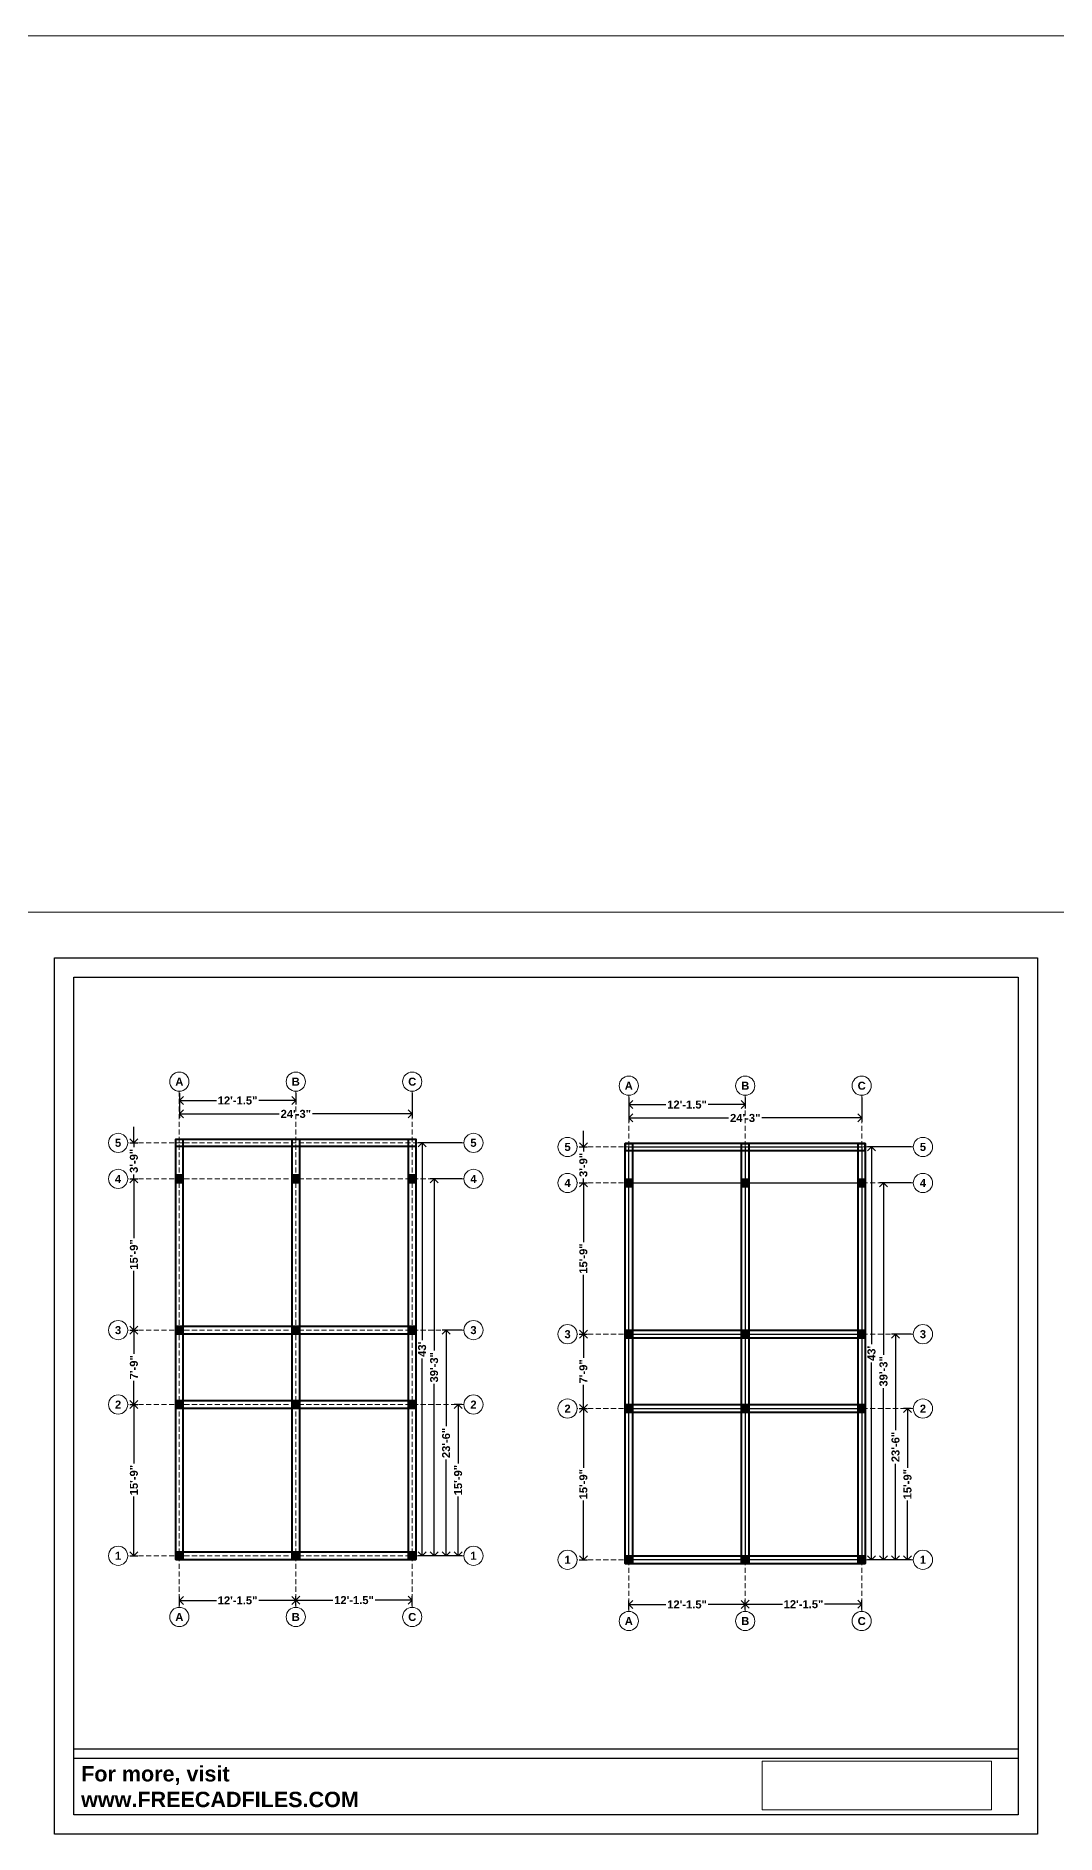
# Model space of a CAD drawing. Header units: inches. Extents: x 1457 to 6508, y 1058 to 4458.
# Drawn here: x 3983 to 5257, y 2211 to 4458 of the extents above; entities that cross this region are included whole.
import ezdxf
from ezdxf.enums import TextEntityAlignment as Align

# ---------------------------------------------------------------- set-up
doc = ezdxf.new("R2010")
doc.units = ezdxf.units.IN
doc.linetypes.add('HIDDEN', pattern=[9.525, 6.35, -3.175])
for name, color, linetype, lineweight in [('1.COLUMN', 1, 'Continuous', 40), ('1.DIMENSION(C)', 7, 'Continuous', 9), ('1.GRID', 7, 'HIDDEN', 13), ('2.BEAM', 6, 'Continuous', 40), ('2.ROOF', 7, 'HIDDEN', 20), ('frame', 10, 'Continuous', 30)]:
    doc.layers.add(name, color=color, linetype=linetype, lineweight=lineweight)
doc.layers.add('logo', color=7, linetype='Continuous')
doc.layers.add('STAAD PRO CENTER LINE', color=1, linetype='Continuous')
doc.styles.get("Standard").update_dxf_attribs({"font": 'arialbd.ttf'})
doc.dimstyles.new('ISO-25', dxfattribs={"dimscale": 4, "dimtxt": 2.5, "dimasz": 2.5, "dimexe": 1.25, "dimexo": 0.625, "dimtad": 0, "dimlunit": 3, "dimtxsty": 'Standard', "dimblk": 'OPEN90', "dimcen": 2.5, "dimclrd": 1, "dimadec": 0, "dimazin": 0, "dimtfac": 1, "dimtmove": 0, "dimatfit": 3, "dimfxl": 0, "dimarcsym": 0})
picture_1 = doc.add_image_def('image1.png', size_in_pixel=(1600, 341))
picture_2 = doc.add_image_def('image5.png', size_in_pixel=(3840, 2160))

# ---------------------------------------------------------------- blocks, each defined once
blk = doc.blocks.new('_Open90')
at = {"color": 0, "linetype": 'ByBlock', "lineweight": -2}
for p, q in [((0, 0), (-1, 0)), ((-0.5, 0.5), (0, 0)), ((0, 0), (-0.5, -0.5))]:
    blk.add_line(p, q, dxfattribs=at)
blk = doc.blocks.new('*D216')
at = {"layer": '1.DIMENSION(C)', "color": 0, "lineweight": -2}
for p, q in [((4161.8, 2497), (4161.8, 2508.2)), ((4307.3, 2497), (4307.3, 2508.2))]:
    blk.add_line(p, q, dxfattribs=at)
at = {"layer": '1.DIMENSION(C)', "color": 1, "lineweight": -2}
for p, q in [((4171.8, 2503.2), (4208.1, 2503.2)), ((4297.3, 2503.2), (4260.9, 2503.2))]:
    blk.add_line(p, q, dxfattribs=at)
at = {"layer": 'Defpoints', "color": 0}
for p in [(4161.8, 2494.5), (4307.3, 2503.2), (4307.3, 2494.5)]:
    blk.add_point(p, dxfattribs=at)
at = {"layer": '1.DIMENSION(C)', "color": 1, "lineweight": -2, "xscale": 10, "yscale": 10, "zscale": 10, "rotation": 180}
blk.add_blockref('_Open90', (4161.8, 2503.2), dxfattribs=at)
at = {"layer": '1.DIMENSION(C)', "color": 1, "lineweight": -2, "xscale": 10, "yscale": 10, "zscale": 10}
blk.add_blockref('_Open90', (4307.3, 2503.2), dxfattribs=at)
at = {"layer": '1.DIMENSION(C)', "color": 0, "insert": (4234.5, 2503.2), "char_height": 10, "attachment_point": 5}
blk.add_mtext('12\'-1.5"', dxfattribs=at)
blk = doc.blocks.new('*D217')
at = {"layer": '1.DIMENSION(C)', "color": 0, "lineweight": -2}
for p, q in [((4307.3, 2497), (4307.3, 2508.5)), ((4452.8, 2497), (4452.8, 2508.5))]:
    blk.add_line(p, q, dxfattribs=at)
at = {"layer": '1.DIMENSION(C)', "color": 1, "lineweight": -2}
for p, q in [((4317.3, 2503.5), (4353.6, 2503.5)), ((4442.8, 2503.5), (4406.4, 2503.5))]:
    blk.add_line(p, q, dxfattribs=at)
at = {"layer": 'Defpoints', "color": 0}
for p in [(4307.3, 2494.5), (4452.8, 2503.5), (4452.8, 2494.5)]:
    blk.add_point(p, dxfattribs=at)
at = {"layer": '1.DIMENSION(C)', "color": 1, "lineweight": -2, "xscale": 10, "yscale": 10, "zscale": 10, "rotation": 180}
blk.add_blockref('_Open90', (4307.3, 2503.5), dxfattribs=at)
at = {"layer": '1.DIMENSION(C)', "color": 1, "lineweight": -2, "xscale": 10, "yscale": 10, "zscale": 10}
blk.add_blockref('_Open90', (4452.8, 2503.5), dxfattribs=at)
at = {"layer": '1.DIMENSION(C)', "color": 0, "insert": (4380, 2503.5), "char_height": 10, "attachment_point": 5}
blk.add_mtext('12\'-1.5"', dxfattribs=at)
blk = doc.blocks.new('*D218')
at = {"layer": '1.DIMENSION(C)', "color": 0, "lineweight": -2}
for p, q in [((4099.8, 2748), (4110, 2748)), ((4099.8, 2559), (4110, 2559))]:
    blk.add_line(p, q, dxfattribs=at)
at = {"layer": '1.DIMENSION(C)', "color": 1, "lineweight": -2}
for p, q in [((4105, 2738), (4105, 2674.1)), ((4105, 2569), (4105, 2633))]:
    blk.add_line(p, q, dxfattribs=at)
at = {"layer": 'Defpoints', "color": 0}
for p in [(4097.3, 2748), (4105, 2748), (4097.3, 2559)]:
    blk.add_point(p, dxfattribs=at)
at = {"layer": '1.DIMENSION(C)', "color": 1, "lineweight": -2, "xscale": 10, "yscale": 10, "zscale": 10}
for p, rotation in [((4105, 2748), 90), ((4105, 2559), 270)]:
    blk.add_blockref('_Open90', p, dxfattribs=dict(at, rotation=rotation))
at = {"layer": '1.DIMENSION(C)', "color": 0, "insert": (4105, 2653.5), "char_height": 10, "attachment_point": 5, "rotation": 90}
blk.add_mtext('15\'-9"', dxfattribs=at)
blk = doc.blocks.new('*D222')
at = {"layer": '1.DIMENSION(C)', "color": 0, "lineweight": -2}
for p, q in [((4099.8, 2841), (4110, 2841)), ((4099.8, 2748), (4110, 2748))]:
    blk.add_line(p, q, dxfattribs=at)
at = {"layer": '1.DIMENSION(C)', "color": 1, "lineweight": -2}
for p, q in [((4105, 2831), (4105, 2811.4)), ((4105, 2758), (4105, 2777.6))]:
    blk.add_line(p, q, dxfattribs=at)
at = {"layer": 'Defpoints', "color": 0}
for p in [(4097.3, 2841), (4105, 2841), (4097.3, 2748)]:
    blk.add_point(p, dxfattribs=at)
at = {"layer": '1.DIMENSION(C)', "color": 1, "lineweight": -2, "xscale": 10, "yscale": 10, "zscale": 10}
for p, rotation in [((4105, 2841), 90), ((4105, 2748), 270)]:
    blk.add_blockref('_Open90', p, dxfattribs=dict(at, rotation=rotation))
at = {"layer": '1.DIMENSION(C)', "color": 0, "insert": (4105, 2794.5), "char_height": 10, "attachment_point": 5, "rotation": 90}
blk.add_mtext('7\'-9"', dxfattribs=at)
blk = doc.blocks.new('*D223')
at = {"layer": '1.DIMENSION(C)', "color": 0, "lineweight": -2}
for p, q in [((4099.8, 3030), (4110, 3030)), ((4099.8, 2841), (4110, 2841))]:
    blk.add_line(p, q, dxfattribs=at)
at = {"layer": '1.DIMENSION(C)', "color": 1, "lineweight": -2}
for p, q in [((4105, 3020), (4105, 2956.1)), ((4105, 2851), (4105, 2915))]:
    blk.add_line(p, q, dxfattribs=at)
at = {"layer": 'Defpoints', "color": 0}
for p in [(4097.3, 3030), (4105, 3030), (4097.3, 2841)]:
    blk.add_point(p, dxfattribs=at)
at = {"layer": '1.DIMENSION(C)', "color": 1, "lineweight": -2, "xscale": 10, "yscale": 10, "zscale": 10}
for p, rotation in [((4105, 3030), 90), ((4105, 2841), 270)]:
    blk.add_blockref('_Open90', p, dxfattribs=dict(at, rotation=rotation))
at = {"layer": '1.DIMENSION(C)', "color": 0, "insert": (4105, 2935.5), "char_height": 10, "attachment_point": 5, "rotation": 90}
blk.add_mtext('15\'-9"', dxfattribs=at)
blk = doc.blocks.new('*D224')
at = {"layer": '1.DIMENSION(C)', "color": 1, "lineweight": -2}
for p, q in [((4105, 3085), (4105, 3095)), ((4105, 3075), (4105, 3069.5)), ((4105, 3030), (4105, 3035.6)), ((4105, 3020), (4105, 3010))]:
    blk.add_line(p, q, dxfattribs=at)
at = {"layer": '1.DIMENSION(C)', "color": 0, "lineweight": -2}
for p, q in [((4099.8, 3075), (4110, 3075)), ((4099.8, 3030), (4110, 3030))]:
    blk.add_line(p, q, dxfattribs=at)
at = {"layer": 'Defpoints', "color": 0}
for p in [(4097.3, 3075), (4105, 3075), (4097.3, 3030)]:
    blk.add_point(p, dxfattribs=at)
at = {"layer": '1.DIMENSION(C)', "color": 1, "lineweight": -2, "xscale": 10, "yscale": 10, "zscale": 10}
for p, rotation in [((4105, 3075), 270), ((4105, 3030), 90)]:
    blk.add_blockref('_Open90', p, dxfattribs=dict(at, rotation=rotation))
at = {"layer": '1.DIMENSION(C)', "color": 0, "insert": (4105, 3052.5), "char_height": 10, "attachment_point": 5, "rotation": 90}
blk.add_mtext('3\'-9"', dxfattribs=at)
blk = doc.blocks.new('*D225')
at = {"layer": '1.DIMENSION(C)', "color": 0, "lineweight": -2}
for p, q in [((4514.8, 2748), (4505.1, 2748)), ((4514.8, 2559), (4505.1, 2559))]:
    blk.add_line(p, q, dxfattribs=at)
at = {"layer": '1.DIMENSION(C)', "color": 1, "lineweight": -2}
for p, q in [((4510.1, 2738), (4510.1, 2674.1)), ((4510.1, 2569), (4510.1, 2633))]:
    blk.add_line(p, q, dxfattribs=at)
at = {"layer": 'Defpoints', "color": 0}
for p in [(4510.1, 2748), (4517.3, 2748), (4517.3, 2559)]:
    blk.add_point(p, dxfattribs=at)
at = {"layer": '1.DIMENSION(C)', "color": 1, "lineweight": -2, "xscale": 10, "yscale": 10, "zscale": 10}
for p, rotation in [((4510.1, 2748), 90), ((4510.1, 2559), 270)]:
    blk.add_blockref('_Open90', p, dxfattribs=dict(at, rotation=rotation))
at = {"layer": '1.DIMENSION(C)', "color": 0, "insert": (4510.1, 2653.5), "char_height": 10, "attachment_point": 5, "rotation": 90}
blk.add_mtext('15\'-9"', dxfattribs=at)
blk = doc.blocks.new('*D226')
at = {"layer": '1.DIMENSION(C)', "color": 0, "lineweight": -2}
for p, q in [((4514.8, 2841), (4490.1, 2841)), ((4514.8, 2559), (4490.1, 2559))]:
    blk.add_line(p, q, dxfattribs=at)
at = {"layer": '1.DIMENSION(C)', "color": 1, "lineweight": -2}
for p, q in [((4495.1, 2831), (4495.1, 2720.9)), ((4495.1, 2569), (4495.1, 2679.1))]:
    blk.add_line(p, q, dxfattribs=at)
at = {"layer": 'Defpoints', "color": 0}
for p in [(4495.1, 2841), (4517.3, 2841), (4517.3, 2559)]:
    blk.add_point(p, dxfattribs=at)
at = {"layer": '1.DIMENSION(C)', "color": 1, "lineweight": -2, "xscale": 10, "yscale": 10, "zscale": 10}
for p, rotation in [((4495.1, 2841), 90), ((4495.1, 2559), 270)]:
    blk.add_blockref('_Open90', p, dxfattribs=dict(at, rotation=rotation))
at = {"layer": '1.DIMENSION(C)', "color": 0, "insert": (4495.1, 2700), "char_height": 10, "attachment_point": 5, "rotation": 90}
blk.add_mtext('23\'-6"', dxfattribs=at)
blk = doc.blocks.new('*D227')
at = {"layer": '1.DIMENSION(C)', "color": 0, "lineweight": -2}
for p, q in [((4514.8, 3030), (4475.1, 3030)), ((4514.8, 2559), (4475.1, 2559))]:
    blk.add_line(p, q, dxfattribs=at)
at = {"layer": '1.DIMENSION(C)', "color": 1, "lineweight": -2}
for p, q in [((4480.1, 3020), (4480.1, 2815.4)), ((4480.1, 2569), (4480.1, 2773.7))]:
    blk.add_line(p, q, dxfattribs=at)
at = {"layer": 'Defpoints', "color": 0}
for p in [(4480.1, 3030), (4517.3, 3030), (4517.3, 2559)]:
    blk.add_point(p, dxfattribs=at)
at = {"layer": '1.DIMENSION(C)', "color": 1, "lineweight": -2, "xscale": 10, "yscale": 10, "zscale": 10}
for p, rotation in [((4480.1, 3030), 90), ((4480.1, 2559), 270)]:
    blk.add_blockref('_Open90', p, dxfattribs=dict(at, rotation=rotation))
at = {"layer": '1.DIMENSION(C)', "color": 0, "insert": (4480.1, 2794.5), "char_height": 10, "attachment_point": 5, "rotation": 90}
blk.add_mtext('39\'-3"', dxfattribs=at)
blk = doc.blocks.new('*D219')
at = {"layer": '1.DIMENSION(C)', "color": 0, "lineweight": -2}
for p, q in [((4514.8, 3075), (4460.1, 3075)), ((4514.8, 2559), (4460.1, 2559))]:
    blk.add_line(p, q, dxfattribs=at)
at = {"layer": '1.DIMENSION(C)', "color": 1, "lineweight": -2}
for p, q in [((4465.1, 3065), (4465.1, 2828.5)), ((4465.1, 2569), (4465.1, 2805.5))]:
    blk.add_line(p, q, dxfattribs=at)
at = {"layer": 'Defpoints', "color": 0}
for p in [(4465.1, 3075), (4517.3, 3075), (4517.3, 2559)]:
    blk.add_point(p, dxfattribs=at)
at = {"layer": '1.DIMENSION(C)', "color": 1, "lineweight": -2, "xscale": 10, "yscale": 10, "zscale": 10}
for p, rotation in [((4465.1, 3075), 90), ((4465.1, 2559), 270)]:
    blk.add_blockref('_Open90', p, dxfattribs=dict(at, rotation=rotation))
at = {"layer": '1.DIMENSION(C)', "color": 0, "insert": (4465.1, 2817), "char_height": 10, "attachment_point": 5, "rotation": 90}
blk.add_mtext("43'", dxfattribs=at)
blk = doc.blocks.new('*D220')
at = {"layer": '1.DIMENSION(C)', "color": 0, "lineweight": -2}
for p, q in [((4161.8, 3137), (4161.8, 3122.9)), ((4307.3, 3137), (4307.3, 3122.9))]:
    blk.add_line(p, q, dxfattribs=at)
at = {"layer": '1.DIMENSION(C)', "color": 1, "lineweight": -2}
for p, q in [((4171.8, 3127.9), (4208.1, 3127.9)), ((4297.3, 3127.9), (4260.9, 3127.9))]:
    blk.add_line(p, q, dxfattribs=at)
at = {"layer": 'Defpoints', "color": 0}
for p in [(4161.8, 3139.5), (4307.3, 3139.5), (4307.3, 3127.9)]:
    blk.add_point(p, dxfattribs=at)
at = {"layer": '1.DIMENSION(C)', "color": 1, "lineweight": -2, "xscale": 10, "yscale": 10, "zscale": 10, "rotation": 180}
blk.add_blockref('_Open90', (4161.8, 3127.9), dxfattribs=at)
at = {"layer": '1.DIMENSION(C)', "color": 1, "lineweight": -2, "xscale": 10, "yscale": 10, "zscale": 10}
blk.add_blockref('_Open90', (4307.3, 3127.9), dxfattribs=at)
at = {"layer": '1.DIMENSION(C)', "color": 0, "insert": (4234.5, 3127.9), "char_height": 10, "attachment_point": 5}
blk.add_mtext('12\'-1.5"', dxfattribs=at)
blk = doc.blocks.new('*D221')
at = {"layer": '1.DIMENSION(C)', "color": 0, "lineweight": -2}
for p, q in [((4161.8, 3137), (4161.8, 3106.2)), ((4452.8, 3137), (4452.8, 3106.2))]:
    blk.add_line(p, q, dxfattribs=at)
at = {"layer": '1.DIMENSION(C)', "color": 1, "lineweight": -2}
for p, q in [((4171.8, 3111.2), (4286.3, 3111.2)), ((4442.8, 3111.2), (4328.2, 3111.2))]:
    blk.add_line(p, q, dxfattribs=at)
at = {"layer": 'Defpoints', "color": 0}
for p in [(4161.8, 3139.5), (4452.8, 3139.5), (4452.8, 3111.2)]:
    blk.add_point(p, dxfattribs=at)
at = {"layer": '1.DIMENSION(C)', "color": 1, "lineweight": -2, "xscale": 10, "yscale": 10, "zscale": 10, "rotation": 180}
blk.add_blockref('_Open90', (4161.8, 3111.2), dxfattribs=at)
at = {"layer": '1.DIMENSION(C)', "color": 1, "lineweight": -2, "xscale": 10, "yscale": 10, "zscale": 10}
blk.add_blockref('_Open90', (4452.8, 3111.2), dxfattribs=at)
at = {"layer": '1.DIMENSION(C)', "color": 0, "insert": (4307.3, 3111.2), "char_height": 10, "attachment_point": 5}
blk.add_mtext('24\'-3"', dxfattribs=at)
blk = doc.blocks.new('*D228')
at = {"layer": '1.DIMENSION(C)', "color": 0, "lineweight": -2}
for p, q in [((4723.3, 2491.9), (4723.3, 2503.1)), ((4868.8, 2491.9), (4868.8, 2503.1))]:
    blk.add_line(p, q, dxfattribs=at)
at = {"layer": '1.DIMENSION(C)', "color": 1, "lineweight": -2}
for p, q in [((4733.3, 2498.1), (4769.7, 2498.1)), ((4858.8, 2498.1), (4822.4, 2498.1))]:
    blk.add_line(p, q, dxfattribs=at)
at = {"layer": 'Defpoints', "color": 0}
for p in [(4868.8, 2498.1), (4723.3, 2489.4), (4868.8, 2489.4)]:
    blk.add_point(p, dxfattribs=at)
at = {"layer": '1.DIMENSION(C)', "color": 1, "lineweight": -2, "xscale": 10, "yscale": 10, "zscale": 10, "rotation": 180}
blk.add_blockref('_Open90', (4723.3, 2498.1), dxfattribs=at)
at = {"layer": '1.DIMENSION(C)', "color": 1, "lineweight": -2, "xscale": 10, "yscale": 10, "zscale": 10}
blk.add_blockref('_Open90', (4868.8, 2498.1), dxfattribs=at)
at = {"layer": '1.DIMENSION(C)', "color": 0, "insert": (4796.1, 2498.1), "char_height": 10, "attachment_point": 5}
blk.add_mtext('12\'-1.5"', dxfattribs=at)
blk = doc.blocks.new('*D229')
at = {"layer": '1.DIMENSION(C)', "color": 0, "lineweight": -2}
for p, q in [((4868.8, 2491.9), (4868.8, 2503.4)), ((5014.3, 2491.9), (5014.3, 2503.4))]:
    blk.add_line(p, q, dxfattribs=at)
at = {"layer": '1.DIMENSION(C)', "color": 1, "lineweight": -2}
for p, q in [((4878.8, 2498.4), (4915.2, 2498.4)), ((5004.3, 2498.4), (4967.9, 2498.4))]:
    blk.add_line(p, q, dxfattribs=at)
at = {"layer": 'Defpoints', "color": 0}
for p in [(5014.3, 2498.4), (4868.8, 2489.4), (5014.3, 2489.4)]:
    blk.add_point(p, dxfattribs=at)
at = {"layer": '1.DIMENSION(C)', "color": 1, "lineweight": -2, "xscale": 10, "yscale": 10, "zscale": 10, "rotation": 180}
blk.add_blockref('_Open90', (4868.8, 2498.4), dxfattribs=at)
at = {"layer": '1.DIMENSION(C)', "color": 1, "lineweight": -2, "xscale": 10, "yscale": 10, "zscale": 10}
blk.add_blockref('_Open90', (5014.3, 2498.4), dxfattribs=at)
at = {"layer": '1.DIMENSION(C)', "color": 0, "insert": (4941.6, 2498.4), "char_height": 10, "attachment_point": 5}
blk.add_mtext('12\'-1.5"', dxfattribs=at)
blk = doc.blocks.new('*D230')
at = {"layer": '1.DIMENSION(C)', "color": 0, "lineweight": -2}
for p, q in [((4661.3, 2742.9), (4671.6, 2742.9)), ((4661.3, 2553.9), (4671.6, 2553.9))]:
    blk.add_line(p, q, dxfattribs=at)
at = {"layer": '1.DIMENSION(C)', "color": 1, "lineweight": -2}
for p, q in [((4666.6, 2732.9), (4666.6, 2669)), ((4666.6, 2563.9), (4666.6, 2627.9))]:
    blk.add_line(p, q, dxfattribs=at)
at = {"layer": 'Defpoints', "color": 0}
for p in [(4658.8, 2742.9), (4666.6, 2742.9), (4658.8, 2553.9)]:
    blk.add_point(p, dxfattribs=at)
at = {"layer": '1.DIMENSION(C)', "color": 1, "lineweight": -2, "xscale": 10, "yscale": 10, "zscale": 10}
for p, rotation in [((4666.6, 2742.9), 90), ((4666.6, 2553.9), 270)]:
    blk.add_blockref('_Open90', p, dxfattribs=dict(at, rotation=rotation))
at = {"layer": '1.DIMENSION(C)', "color": 0, "insert": (4666.6, 2648.4), "char_height": 10, "attachment_point": 5, "rotation": 90}
blk.add_mtext('15\'-9"', dxfattribs=at)
blk = doc.blocks.new('*D231')
at = {"layer": '1.DIMENSION(C)', "color": 0, "lineweight": -2}
for p, q in [((4661.3, 2835.9), (4671.6, 2835.9)), ((4661.3, 2742.9), (4671.6, 2742.9))]:
    blk.add_line(p, q, dxfattribs=at)
at = {"layer": '1.DIMENSION(C)', "color": 1, "lineweight": -2}
for p, q in [((4666.6, 2825.9), (4666.6, 2806.3)), ((4666.6, 2752.9), (4666.6, 2772.5))]:
    blk.add_line(p, q, dxfattribs=at)
at = {"layer": 'Defpoints', "color": 0}
for p in [(4658.8, 2835.9), (4666.6, 2835.9), (4658.8, 2742.9)]:
    blk.add_point(p, dxfattribs=at)
at = {"layer": '1.DIMENSION(C)', "color": 1, "lineweight": -2, "xscale": 10, "yscale": 10, "zscale": 10}
for p, rotation in [((4666.6, 2835.9), 90), ((4666.6, 2742.9), 270)]:
    blk.add_blockref('_Open90', p, dxfattribs=dict(at, rotation=rotation))
at = {"layer": '1.DIMENSION(C)', "color": 0, "insert": (4666.6, 2789.4), "char_height": 10, "attachment_point": 5, "rotation": 90}
blk.add_mtext('7\'-9"', dxfattribs=at)
blk = doc.blocks.new('*D232')
at = {"layer": '1.DIMENSION(C)', "color": 0, "lineweight": -2}
for p, q in [((4661.3, 3024.9), (4671.6, 3024.9)), ((4661.3, 2835.9), (4671.6, 2835.9))]:
    blk.add_line(p, q, dxfattribs=at)
at = {"layer": '1.DIMENSION(C)', "color": 1, "lineweight": -2}
for p, q in [((4666.6, 3014.9), (4666.6, 2951)), ((4666.6, 2845.9), (4666.6, 2909.9))]:
    blk.add_line(p, q, dxfattribs=at)
at = {"layer": 'Defpoints', "color": 0}
for p in [(4658.8, 3024.9), (4666.6, 3024.9), (4658.8, 2835.9)]:
    blk.add_point(p, dxfattribs=at)
at = {"layer": '1.DIMENSION(C)', "color": 1, "lineweight": -2, "xscale": 10, "yscale": 10, "zscale": 10}
for p, rotation in [((4666.6, 3024.9), 90), ((4666.6, 2835.9), 270)]:
    blk.add_blockref('_Open90', p, dxfattribs=dict(at, rotation=rotation))
at = {"layer": '1.DIMENSION(C)', "color": 0, "insert": (4666.6, 2930.4), "char_height": 10, "attachment_point": 5, "rotation": 90}
blk.add_mtext('15\'-9"', dxfattribs=at)
blk = doc.blocks.new('*D233')
at = {"layer": '1.DIMENSION(C)', "color": 1, "lineweight": -2}
for p, q in [((4666.6, 3079.9), (4666.6, 3089.9)), ((4666.6, 3069.9), (4666.6, 3064.4)), ((4666.6, 3024.9), (4666.6, 3030.5)), ((4666.6, 3014.9), (4666.6, 3004.9))]:
    blk.add_line(p, q, dxfattribs=at)
at = {"layer": '1.DIMENSION(C)', "color": 0, "lineweight": -2}
for p, q in [((4661.3, 3069.9), (4671.6, 3069.9)), ((4661.3, 3024.9), (4671.6, 3024.9))]:
    blk.add_line(p, q, dxfattribs=at)
at = {"layer": 'Defpoints', "color": 0}
for p in [(4658.8, 3069.9), (4666.6, 3069.9), (4658.8, 3024.9)]:
    blk.add_point(p, dxfattribs=at)
at = {"layer": '1.DIMENSION(C)', "color": 1, "lineweight": -2, "xscale": 10, "yscale": 10, "zscale": 10}
for p, rotation in [((4666.6, 3069.9), 270), ((4666.6, 3024.9), 90)]:
    blk.add_blockref('_Open90', p, dxfattribs=dict(at, rotation=rotation))
at = {"layer": '1.DIMENSION(C)', "color": 0, "insert": (4666.6, 3047.4), "char_height": 10, "attachment_point": 5, "rotation": 90}
blk.add_mtext('3\'-9"', dxfattribs=at)
blk = doc.blocks.new('*D234')
at = {"layer": '1.DIMENSION(C)', "color": 0, "lineweight": -2}
for p, q in [((5076.3, 2742.9), (5066.6, 2742.9)), ((5076.3, 2553.9), (5066.6, 2553.9))]:
    blk.add_line(p, q, dxfattribs=at)
at = {"layer": '1.DIMENSION(C)', "color": 1, "lineweight": -2}
for p, q in [((5071.6, 2732.9), (5071.6, 2669)), ((5071.6, 2563.9), (5071.6, 2627.9))]:
    blk.add_line(p, q, dxfattribs=at)
at = {"layer": 'Defpoints', "color": 0}
for p in [(5071.6, 2742.9), (5078.8, 2742.9), (5078.8, 2553.9)]:
    blk.add_point(p, dxfattribs=at)
at = {"layer": '1.DIMENSION(C)', "color": 1, "lineweight": -2, "xscale": 10, "yscale": 10, "zscale": 10}
for p, rotation in [((5071.6, 2742.9), 90), ((5071.6, 2553.9), 270)]:
    blk.add_blockref('_Open90', p, dxfattribs=dict(at, rotation=rotation))
at = {"layer": '1.DIMENSION(C)', "color": 0, "insert": (5071.6, 2648.4), "char_height": 10, "attachment_point": 5, "rotation": 90}
blk.add_mtext('15\'-9"', dxfattribs=at)
blk = doc.blocks.new('*D235')
at = {"layer": '1.DIMENSION(C)', "color": 0, "lineweight": -2}
for p, q in [((5076.3, 2835.9), (5051.6, 2835.9)), ((5076.3, 2553.9), (5051.6, 2553.9))]:
    blk.add_line(p, q, dxfattribs=at)
at = {"layer": '1.DIMENSION(C)', "color": 1, "lineweight": -2}
for p, q in [((5056.6, 2825.9), (5056.6, 2715.8)), ((5056.6, 2563.9), (5056.6, 2674))]:
    blk.add_line(p, q, dxfattribs=at)
at = {"layer": 'Defpoints', "color": 0}
for p in [(5056.6, 2835.9), (5078.8, 2835.9), (5078.8, 2553.9)]:
    blk.add_point(p, dxfattribs=at)
at = {"layer": '1.DIMENSION(C)', "color": 1, "lineweight": -2, "xscale": 10, "yscale": 10, "zscale": 10}
for p, rotation in [((5056.6, 2835.9), 90), ((5056.6, 2553.9), 270)]:
    blk.add_blockref('_Open90', p, dxfattribs=dict(at, rotation=rotation))
at = {"layer": '1.DIMENSION(C)', "color": 0, "insert": (5056.6, 2694.9), "char_height": 10, "attachment_point": 5, "rotation": 90}
blk.add_mtext('23\'-6"', dxfattribs=at)
blk = doc.blocks.new('*D236')
at = {"layer": '1.DIMENSION(C)', "color": 0, "lineweight": -2}
for p, q in [((5076.3, 3024.9), (5036.6, 3024.9)), ((5076.3, 2553.9), (5036.6, 2553.9))]:
    blk.add_line(p, q, dxfattribs=at)
at = {"layer": '1.DIMENSION(C)', "color": 1, "lineweight": -2}
for p, q in [((5041.6, 3014.9), (5041.6, 2810.3)), ((5041.6, 2563.9), (5041.6, 2768.6))]:
    blk.add_line(p, q, dxfattribs=at)
at = {"layer": 'Defpoints', "color": 0}
for p in [(5041.6, 3024.9), (5078.8, 3024.9), (5078.8, 2553.9)]:
    blk.add_point(p, dxfattribs=at)
at = {"layer": '1.DIMENSION(C)', "color": 1, "lineweight": -2, "xscale": 10, "yscale": 10, "zscale": 10}
for p, rotation in [((5041.6, 3024.9), 90), ((5041.6, 2553.9), 270)]:
    blk.add_blockref('_Open90', p, dxfattribs=dict(at, rotation=rotation))
at = {"layer": '1.DIMENSION(C)', "color": 0, "insert": (5041.6, 2789.4), "char_height": 10, "attachment_point": 5, "rotation": 90}
blk.add_mtext('39\'-3"', dxfattribs=at)
blk = doc.blocks.new('*D237')
at = {"layer": '1.DIMENSION(C)', "color": 0, "lineweight": -2}
for p, q in [((5076.3, 3069.9), (5021.6, 3069.9)), ((5076.3, 2553.9), (5021.6, 2553.9))]:
    blk.add_line(p, q, dxfattribs=at)
at = {"layer": '1.DIMENSION(C)', "color": 1, "lineweight": -2}
for p, q in [((5026.6, 3059.9), (5026.6, 2823.4)), ((5026.6, 2563.9), (5026.6, 2800.4))]:
    blk.add_line(p, q, dxfattribs=at)
at = {"layer": 'Defpoints', "color": 0}
for p in [(5026.6, 3069.9), (5078.8, 3069.9), (5078.8, 2553.9)]:
    blk.add_point(p, dxfattribs=at)
at = {"layer": '1.DIMENSION(C)', "color": 1, "lineweight": -2, "xscale": 10, "yscale": 10, "zscale": 10}
for p, rotation in [((5026.6, 3069.9), 90), ((5026.6, 2553.9), 270)]:
    blk.add_blockref('_Open90', p, dxfattribs=dict(at, rotation=rotation))
at = {"layer": '1.DIMENSION(C)', "color": 0, "insert": (5026.6, 2811.9), "char_height": 10, "attachment_point": 5, "rotation": 90}
blk.add_mtext("43'", dxfattribs=at)
blk = doc.blocks.new('*D238')
at = {"layer": '1.DIMENSION(C)', "color": 0, "lineweight": -2}
for p, q in [((4723.3, 3131.9), (4723.3, 3117.8)), ((4868.8, 3131.9), (4868.8, 3117.8))]:
    blk.add_line(p, q, dxfattribs=at)
at = {"layer": '1.DIMENSION(C)', "color": 1, "lineweight": -2}
for p, q in [((4733.3, 3122.8), (4769.7, 3122.8)), ((4858.8, 3122.8), (4822.4, 3122.8))]:
    blk.add_line(p, q, dxfattribs=at)
at = {"layer": 'Defpoints', "color": 0}
for p in [(4723.3, 3134.4), (4868.8, 3134.4), (4868.8, 3122.8)]:
    blk.add_point(p, dxfattribs=at)
at = {"layer": '1.DIMENSION(C)', "color": 1, "lineweight": -2, "xscale": 10, "yscale": 10, "zscale": 10, "rotation": 180}
blk.add_blockref('_Open90', (4723.3, 3122.8), dxfattribs=at)
at = {"layer": '1.DIMENSION(C)', "color": 1, "lineweight": -2, "xscale": 10, "yscale": 10, "zscale": 10}
blk.add_blockref('_Open90', (4868.8, 3122.8), dxfattribs=at)
at = {"layer": '1.DIMENSION(C)', "color": 0, "insert": (4796.1, 3122.8), "char_height": 10, "attachment_point": 5}
blk.add_mtext('12\'-1.5"', dxfattribs=at)
blk = doc.blocks.new('*D239')
at = {"layer": '1.DIMENSION(C)', "color": 0, "lineweight": -2}
for p, q in [((4723.3, 3131.9), (4723.3, 3101.1)), ((5014.3, 3131.9), (5014.3, 3101.1))]:
    blk.add_line(p, q, dxfattribs=at)
at = {"layer": '1.DIMENSION(C)', "color": 1, "lineweight": -2}
for p, q in [((4733.3, 3106.1), (4847.9, 3106.1)), ((5004.3, 3106.1), (4889.7, 3106.1))]:
    blk.add_line(p, q, dxfattribs=at)
at = {"layer": 'Defpoints', "color": 0}
for p in [(4723.3, 3134.4), (5014.3, 3134.4), (5014.3, 3106.1)]:
    blk.add_point(p, dxfattribs=at)
at = {"layer": '1.DIMENSION(C)', "color": 1, "lineweight": -2, "xscale": 10, "yscale": 10, "zscale": 10, "rotation": 180}
blk.add_blockref('_Open90', (4723.3, 3106.1), dxfattribs=at)
at = {"layer": '1.DIMENSION(C)', "color": 1, "lineweight": -2, "xscale": 10, "yscale": 10, "zscale": 10}
blk.add_blockref('_Open90', (5014.3, 3106.1), dxfattribs=at)
at = {"layer": '1.DIMENSION(C)', "color": 0, "insert": (4868.8, 3106.1), "char_height": 10, "attachment_point": 5}
blk.add_mtext('24\'-3"', dxfattribs=at)

msp = doc.modelspace()

# ---------------------------------------------------------------- hatches: boundary and pattern name
at = {"layer": '1.COLUMN'}
h = msp.add_hatch(color=256, dxfattribs=at)
h.dxf.hatch_style = 1
h.paths.add_polyline_path([(4166.2503, 3034.5098), (4157.2503, 3034.5098), (4157.2503, 3025.5098), (4166.2503, 3025.5098)])
h = msp.add_hatch(color=256, dxfattribs=at)
h.dxf.hatch_style = 1
h.paths.add_polyline_path([(4311.7503, 3034.5098), (4302.7503, 3034.5098), (4302.7503, 3025.5098), (4311.7503, 3025.5098)])
h = msp.add_hatch(color=256, dxfattribs=at)
h.dxf.hatch_style = 1
h.paths.add_polyline_path([(4457.2503, 3034.5098), (4448.2503, 3034.5098), (4448.2503, 3025.5098), (4457.2503, 3025.5098)])
h = msp.add_hatch(color=256, dxfattribs=at)
h.dxf.hatch_style = 1
h.paths.add_polyline_path([(4727.8147, 3029.4169), (4718.8147, 3029.4169), (4718.8147, 3020.4169), (4727.8147, 3020.4169)])
h = msp.add_hatch(color=256, dxfattribs=at)
h.dxf.hatch_style = 1
h.paths.add_polyline_path([(4873.3147, 3029.4169), (4864.3147, 3029.4169), (4864.3147, 3020.4169), (4873.3147, 3020.4169)])
h = msp.add_hatch(color=256, dxfattribs=at)
h.dxf.hatch_style = 1
h.paths.add_polyline_path([(5018.8147, 3029.4169), (5009.8147, 3029.4169), (5009.8147, 3020.4169), (5018.8147, 3020.4169)])
h = msp.add_hatch(color=256, dxfattribs=at)
h.dxf.hatch_style = 1
h.paths.add_polyline_path([(4166.2503, 2845.5098), (4157.2503, 2845.5098), (4157.2503, 2836.5098), (4166.2503, 2836.5098)])
h = msp.add_hatch(color=256, dxfattribs=at)
h.dxf.hatch_style = 1
h.paths.add_polyline_path([(4311.7503, 2845.5098), (4302.7503, 2845.5098), (4302.7503, 2836.5098), (4311.7503, 2836.5098)])
h = msp.add_hatch(color=256, dxfattribs=at)
h.dxf.hatch_style = 1
h.paths.add_polyline_path([(4457.2503, 2845.5098), (4448.2503, 2845.5098), (4448.2503, 2836.5098), (4457.2503, 2836.5098)])
h = msp.add_hatch(color=256, dxfattribs=at)
h.dxf.hatch_style = 1
h.paths.add_polyline_path([(4727.8147, 2840.4169), (4718.8147, 2840.4169), (4718.8147, 2831.4169), (4727.8147, 2831.4169)])
h = msp.add_hatch(color=256, dxfattribs=at)
h.dxf.hatch_style = 1
h.paths.add_polyline_path([(4873.3147, 2840.4169), (4864.3147, 2840.4169), (4864.3147, 2831.4169), (4873.3147, 2831.4169)])
h = msp.add_hatch(color=256, dxfattribs=at)
h.dxf.hatch_style = 1
h.paths.add_polyline_path([(5018.8147, 2840.4169), (5009.8147, 2840.4169), (5009.8147, 2831.4169), (5018.8147, 2831.4169)])
h = msp.add_hatch(color=256, dxfattribs=at)
h.dxf.hatch_style = 1
h.paths.add_polyline_path([(4166.2503, 2752.5098), (4157.2503, 2752.5098), (4157.2503, 2743.5098), (4166.2503, 2743.5098)])
h = msp.add_hatch(color=256, dxfattribs=at)
h.dxf.hatch_style = 1
h.paths.add_polyline_path([(4311.7503, 2752.5098), (4302.7503, 2752.5098), (4302.7503, 2743.5098), (4311.7503, 2743.5098)])
h = msp.add_hatch(color=256, dxfattribs=at)
h.dxf.hatch_style = 1
h.paths.add_polyline_path([(4457.2503, 2752.5098), (4448.2503, 2752.5098), (4448.2503, 2743.5098), (4457.2503, 2743.5098)])
h = msp.add_hatch(color=256, dxfattribs=at)
h.dxf.hatch_style = 1
h.paths.add_polyline_path([(4727.8147, 2747.4169), (4718.8147, 2747.4169), (4718.8147, 2738.4169), (4727.8147, 2738.4169)])
h = msp.add_hatch(color=256, dxfattribs=at)
h.dxf.hatch_style = 1
h.paths.add_polyline_path([(4873.3147, 2747.4169), (4864.3147, 2747.4169), (4864.3147, 2738.4169), (4873.3147, 2738.4169)])
h = msp.add_hatch(color=256, dxfattribs=at)
h.dxf.hatch_style = 1
h.paths.add_polyline_path([(5018.8147, 2747.4169), (5009.8147, 2747.4169), (5009.8147, 2738.4169), (5018.8147, 2738.4169)])
h = msp.add_hatch(color=256, dxfattribs=at)
h.dxf.hatch_style = 1
h.paths.add_polyline_path([(4166.2503, 2563.5098), (4157.2503, 2563.5098), (4157.2503, 2554.5098), (4166.2503, 2554.5098)])
h = msp.add_hatch(color=256, dxfattribs=at)
h.dxf.hatch_style = 1
h.paths.add_polyline_path([(4311.7503, 2563.5098), (4302.7503, 2563.5098), (4302.7503, 2554.5098), (4311.7503, 2554.5098)])
h = msp.add_hatch(color=256, dxfattribs=at)
h.dxf.hatch_style = 1
h.paths.add_polyline_path([(4457.2503, 2563.5098), (4448.2503, 2563.5098), (4448.2503, 2554.5098), (4457.2503, 2554.5098)])
h = msp.add_hatch(color=256, dxfattribs=at)
h.dxf.hatch_style = 1
h.paths.add_polyline_path([(4727.8147, 2558.4169), (4718.8147, 2558.4169), (4718.8147, 2549.4169), (4727.8147, 2549.4169)])
h = msp.add_hatch(color=256, dxfattribs=at)
h.dxf.hatch_style = 1
h.paths.add_polyline_path([(4873.3147, 2558.4169), (4864.3147, 2558.4169), (4864.3147, 2549.4169), (4873.3147, 2549.4169)])
h = msp.add_hatch(color=256, dxfattribs=at)
h.dxf.hatch_style = 1
h.paths.add_polyline_path([(5018.8147, 2558.4169), (5009.8147, 2558.4169), (5009.8147, 2549.4169), (5018.8147, 2549.4169)])

# ---------------------------------------------------------------- linework, layer by layer
msp.add_lwpolyline([(4005.8451, 3306.146), (5233.9105, 3306.146), (5233.9105, 2211.2062), (4005.8451, 2211.2062)], close=True)
for points in [[(4157.2503, 3025.5098), (4166.2503, 3025.5098), (4166.2503, 3034.5098), (4157.2503, 3034.5098)], [(4302.7503, 3025.5098), (4311.7503, 3025.5098), (4311.7503, 3034.5098), (4302.7503, 3034.5098)], [(4448.2503, 3025.5098), (4457.2503, 3025.5098), (4457.2503, 3034.5098), (4448.2503, 3034.5098)], [(4718.8147, 3020.4169), (4727.8147, 3020.4169), (4727.8147, 3029.4169), (4718.8147, 3029.4169)], [(4864.3147, 3020.4169), (4873.3147, 3020.4169), (4873.3147, 3029.4169), (4864.3147, 3029.4169)], [(5009.8147, 3020.4169), (5018.8147, 3020.4169), (5018.8147, 3029.4169), (5009.8147, 3029.4169)], [(4157.2503, 2836.5098), (4166.2503, 2836.5098), (4166.2503, 2845.5098), (4157.2503, 2845.5098)], [(4302.7503, 2836.5098), (4311.7503, 2836.5098), (4311.7503, 2845.5098), (4302.7503, 2845.5098)], [(4448.2503, 2836.5098), (4457.2503, 2836.5098), (4457.2503, 2845.5098), (4448.2503, 2845.5098)], [(4718.8147, 2831.4169), (4727.8147, 2831.4169), (4727.8147, 2840.4169), (4718.8147, 2840.4169)], [(4864.3147, 2831.4169), (4873.3147, 2831.4169), (4873.3147, 2840.4169), (4864.3147, 2840.4169)], [(5009.8147, 2831.4169), (5018.8147, 2831.4169), (5018.8147, 2840.4169), (5009.8147, 2840.4169)], [(4157.2503, 2743.5098), (4166.2503, 2743.5098), (4166.2503, 2752.5098), (4157.2503, 2752.5098)], [(4302.7503, 2743.5098), (4311.7503, 2743.5098), (4311.7503, 2752.5098), (4302.7503, 2752.5098)], [(4448.2503, 2743.5098), (4457.2503, 2743.5098), (4457.2503, 2752.5098), (4448.2503, 2752.5098)], [(4718.8147, 2738.4169), (4727.8147, 2738.4169), (4727.8147, 2747.4169), (4718.8147, 2747.4169)], [(4864.3147, 2738.4169), (4873.3147, 2738.4169), (4873.3147, 2747.4169), (4864.3147, 2747.4169)], [(5009.8147, 2738.4169), (5018.8147, 2738.4169), (5018.8147, 2747.4169), (5009.8147, 2747.4169)], [(4157.2503, 2554.5098), (4166.2503, 2554.5098), (4166.2503, 2563.5098), (4157.2503, 2563.5098)], [(4302.7503, 2554.5098), (4311.7503, 2554.5098), (4311.7503, 2563.5098), (4302.7503, 2563.5098)], [(4448.2503, 2554.5098), (4457.2503, 2554.5098), (4457.2503, 2563.5098), (4448.2503, 2563.5098)], [(4718.8147, 2549.4169), (4727.8147, 2549.4169), (4727.8147, 2558.4169), (4718.8147, 2558.4169)], [(4864.3147, 2549.4169), (4873.3147, 2549.4169), (4873.3147, 2558.4169), (4864.3147, 2558.4169)], [(5009.8147, 2549.4169), (5018.8147, 2549.4169), (5018.8147, 2558.4169), (5009.8147, 2558.4169)]]:
    msp.add_lwpolyline(points, close=True, dxfattribs=at)
at = {"layer": '1.DIMENSION(C)'}
for centre in [(4161.7503, 3151.5098), (4307.2503, 3151.5098), (4452.7503, 3151.5098), (4723.3147, 3146.4169), (4868.8147, 3146.4169), (5014.3147, 3146.4169), (4085.2503, 3075.0098), (4529.2503, 3075.0098), (4646.8147, 3069.9169), (5090.8147, 3069.9169), (4085.2503, 3030.0098), (4529.2503, 3030.0098), (4646.8147, 3024.9169), (5090.8147, 3024.9169), (4085.2503, 2841.0098), (4529.2503, 2841.0098), (4646.8147, 2835.9169), (5090.8147, 2835.9169), (4085.2503, 2748.0098), (4529.2503, 2748.0098), (4646.8147, 2742.9169), (5090.8147, 2742.9169), (4085.2503, 2559.0098), (4529.2503, 2559.0098), (4646.8147, 2553.9169), (5090.8147, 2553.9169), (4161.7503, 2482.5098), (4307.2503, 2482.5098), (4452.7503, 2482.5098), (4723.3147, 2477.4169), (4868.8147, 2477.4169), (5014.3147, 2477.4169)]:
    msp.add_circle(centre, 12, dxfattribs=at)
at = {"layer": '1.GRID'}
for p, q in [((4161.7503, 3139.5098), (4161.7503, 2494.5098)), ((4307.2503, 3139.5098), (4307.2503, 2494.5098)), ((4452.7503, 3139.5098), (4452.7503, 2494.5098)), ((4723.3147, 3134.4169), (4723.3147, 2489.4169)), ((4868.8147, 3134.4169), (4868.8147, 2489.4169)), ((5014.3147, 3134.4169), (5014.3147, 2489.4169)), ((4517.2503, 3075.0098), (4097.2503, 3075.0098)), ((5078.8147, 3069.9169), (4658.8147, 3069.9169)), ((4517.2503, 3030.0098), (4097.2503, 3030.0098)), ((5078.8147, 3024.9169), (4658.8147, 3024.9169)), ((4517.2503, 2841.0098), (4097.2503, 2841.0098)), ((5078.8147, 2835.9169), (4658.8147, 2835.9169)), ((4517.2503, 2748.0098), (4097.2503, 2748.0098)), ((5078.8147, 2742.9169), (4658.8147, 2742.9169)), ((4517.2503, 2559.0098), (4097.2503, 2559.0098)), ((5078.8147, 2553.9169), (4658.8147, 2553.9169))]:
    msp.add_line(p, q, dxfattribs=at)
at = {"layer": '2.BEAM'}
for points in [[(4166.2503, 2554.5098), (4157.2503, 2554.5098), (4157.2503, 3079.5098), (4166.2503, 3079.5098)], [(4157.2503, 3079.5098), (4457.2503, 3079.5098), (4457.2503, 3070.5098), (4157.2503, 3070.5098)], [(4311.7503, 2554.5098), (4302.7503, 2554.5098), (4302.7503, 3079.5098), (4311.7503, 3079.5098)], [(4457.2503, 2554.5098), (4448.2503, 2554.5098), (4448.2503, 3079.5098), (4457.2503, 3079.5098)], [(4727.8147, 2549.4169), (4718.8147, 2549.4169), (4718.8147, 3074.4169), (4727.8147, 3074.4169)], [(4718.8147, 3065.4169), (5018.8147, 3065.4169), (5018.8147, 3074.4169), (4718.8147, 3074.4169)], [(4873.3147, 2549.4169), (4864.3147, 2549.4169), (4864.3147, 3074.4169), (4873.3147, 3074.4169)], [(5018.8147, 2549.4169), (5009.8147, 2549.4169), (5009.8147, 3074.4169), (5018.8147, 3074.4169)], [(4157.2503, 2836.5098), (4457.2503, 2836.5098), (4457.2503, 2845.5098), (4157.2503, 2845.5098)], [(4718.8147, 2831.4169), (5018.8147, 2831.4169), (5018.8147, 2840.4169), (4718.8147, 2840.4169)], [(4157.2503, 2743.5098), (4457.2503, 2743.5098), (4457.2503, 2752.5098), (4157.2503, 2752.5098)], [(4718.8147, 2738.4169), (5018.8147, 2738.4169), (5018.8147, 2747.4169), (4718.8147, 2747.4169)], [(4157.2503, 2554.5098), (4457.2503, 2554.5098), (4457.2503, 2563.5098), (4157.2503, 2563.5098)], [(4718.8147, 2549.4169), (5018.8147, 2549.4169), (5018.8147, 2558.4169), (4718.8147, 2558.4169)]]:
    msp.add_lwpolyline(points, close=True, dxfattribs=at)
at = {"layer": 'frame'}
for p, q in [((4029.9292, 2317.8708), (5209.8264, 2317.8708)), ((4029.9292, 2305.8288), (5209.8264, 2305.8288))]:
    msp.add_line(p, q, dxfattribs=at)
msp.add_lwpolyline([(4029.9292, 3282.0619), (5209.8264, 3282.0619), (5209.8264, 2235.2903), (4029.9292, 2235.2903)], close=True, dxfattribs=at)
at = {"layer": 'STAAD PRO CENTER LINE'}
for p, q in [((4723.3147, 3069.9169), (5014.3147, 3069.9169)), ((4723.3147, 2553.9169), (4723.3147, 3069.9169)), ((4868.8147, 3069.9169), (4868.8147, 2553.9169)), ((5014.3147, 3069.9169), (5014.3147, 2553.9169)), ((4723.3147, 3024.9169), (5014.3147, 3024.9169)), ((4723.3147, 2835.9169), (5014.3147, 2835.9169)), ((4723.3147, 2742.9169), (5014.3147, 2742.9169)), ((5014.3147, 2553.9169), (4723.3147, 2553.9169))]:
    msp.add_line(p, q, dxfattribs=at)

# ---------------------------------------------------------------- texts
at = {"layer": '1.DIMENSION(C)'}
for s, p in [('A', (4161.7503, 3151.5098)), ('B', (4307.2503, 3151.5098)), ('C', (4452.7503, 3151.5098)), ('A', (4723.3147, 3146.4169)), ('B', (4868.8147, 3146.4169)), ('C', (5014.3147, 3146.4169)), ('5', (4085.2503, 3075.0098)), ('5', (4529.2503, 3075.0098)), ('5', (4646.8147, 3069.9169)), ('5', (5090.8147, 3069.9169)), ('4', (4085.2503, 3030.0098)), ('4', (4529.2503, 3030.0098)), ('4', (4646.8147, 3024.9169)), ('4', (5090.8147, 3024.9169)), ('3', (4085.2503, 2841.0098)), ('3', (4529.2503, 2841.0098)), ('3', (4646.8147, 2835.9169)), ('3', (5090.8147, 2835.9169)), ('2', (4085.2503, 2748.0098)), ('2', (4529.2503, 2748.0098)), ('2', (4646.8147, 2742.9169)), ('2', (5090.8147, 2742.9169)), ('1', (4085.2503, 2559.0098)), ('1', (4529.2503, 2559.0098)), ('1', (4646.8147, 2553.9169)), ('1', (5090.8147, 2553.9169)), ('A', (4161.7503, 2482.5098)), ('B', (4307.2503, 2482.5098)), ('C', (4452.7503, 2482.5098)), ('A', (4723.3147, 2477.4169)), ('B', (4868.8147, 2477.4169)), ('C', (5014.3147, 2477.4169))]:
    msp.add_text(s, height=10, dxfattribs=at).set_placement(p, align=Align.MIDDLE)
at = {"layer": 'frame', "insert": (4039.0961, 2296.1897), "char_height": 19.26727, "attachment_point": 1}
msp.add_mtext_dynamic_manual_height_columns('{\\C7;For more, visit}\\P{\\C253;www.}FREECADFILES.{\\C0;COM}', width=355.088756, gutter_width=96.3364, heights=[0], dxfattribs=at)

# ---------------------------------------------------------------- dimensions: what is measured, and where the dimension line sits
at = {"layer": '1.DIMENSION(C)'}
for base, p1, p2, picture, middle in [((4307.2503, 3127.8773), (4161.7503, 3139.5098), (4307.2503, 3139.5098), '*D220', (4234.5003, 3127.8773)), ((4452.7503, 3111.2), (4161.7503, 3139.5098), (4452.7503, 3139.5098), '*D221', (4307.2503, 3111.2)), ((4868.8147, 3122.7844), (4723.3147, 3134.4169), (4868.8147, 3134.4169), '*D238', (4796.0647, 3122.7844)), ((5014.3147, 3106.1071), (4723.3147, 3134.4169), (5014.3147, 3134.4169), '*D239', (4868.8147, 3106.1071)), ((4307.2503, 2503.1943), (4161.7503, 2494.5098), (4307.2503, 2494.5098), '*D216', (4234.5003, 2503.1943)), ((4452.7503, 2503.5395), (4307.2503, 2494.5098), (4452.7503, 2494.5098), '*D217', (4380.0003, 2503.5395)), ((4868.8147, 2498.1014), (4723.3147, 2489.4169), (4868.8147, 2489.4169), '*D228', (4796.0647, 2498.1014)), ((5014.3147, 2498.4467), (4868.8147, 2489.4169), (5014.3147, 2489.4169), '*D229', (4941.5647, 2498.4467))]:
    dim = msp.add_linear_dim(base=base, p1=p1, p2=p2, dimstyle='ISO-25', dxfattribs=at)
    dim.commit()
    dim.dimension.update_dxf_attribs({"geometry": picture, "text_midpoint": middle})
for base, p1, p2, picture, middle in [((4105.0339, 3075.0098), (4097.2503, 3030.0098), (4097.2503, 3075.0098), '*D224', (4105.0339, 3052.5098)), ((4666.5983, 3069.9169), (4658.8147, 3024.9169), (4658.8147, 3069.9169), '*D233', (4666.5983, 3047.4169)), ((4105.0339, 3030.0098), (4097.2503, 2841.0098), (4097.2503, 3030.0098), '*D223', (4105.0339, 2935.5098)), ((4666.5983, 3024.9169), (4658.8147, 2835.9169), (4658.8147, 3024.9169), '*D232', (4666.5983, 2930.4169)), ((4105.0339, 2841.0098), (4097.2503, 2748.0098), (4097.2503, 2841.0098), '*D222', (4105.0339, 2794.5098)), ((4666.5983, 2835.9169), (4658.8147, 2742.9169), (4658.8147, 2835.9169), '*D231', (4666.5983, 2789.4169))]:
    dim = msp.add_linear_dim(base=base, p1=p1, p2=p2, angle=90, dimstyle='ISO-25', override={"dimtmove": 1}, dxfattribs=at)
    dim.commit()
    dim.dimension.update_dxf_attribs({"geometry": picture, "text_midpoint": middle})
for base, p1, p2, picture, middle in [((4465.0544, 3075.0098), (4517.2503, 2559.0098), (4517.2503, 3075.0098), '*D219', (4465.0544, 2817.0098)), ((5026.6188, 3069.9169), (5078.8147, 2553.9169), (5078.8147, 3069.9169), '*D237', (5026.6188, 2811.9169)), ((4480.0544, 3030.0098), (4517.2503, 2559.0098), (4517.2503, 3030.0098), '*D227', (4480.0544, 2794.5098)), ((5041.6188, 3024.9169), (5078.8147, 2553.9169), (5078.8147, 3024.9169), '*D236', (5041.6188, 2789.4169)), ((4495.0544, 2841.0098), (4517.2503, 2559.0098), (4517.2503, 2841.0098), '*D226', (4495.0544, 2700.0098)), ((5056.6188, 2835.9169), (5078.8147, 2553.9169), (5078.8147, 2835.9169), '*D235', (5056.6188, 2694.9169)), ((4105.0339, 2748.0098), (4097.2503, 2559.0098), (4097.2503, 2748.0098), '*D218', (4105.0339, 2653.5098)), ((4510.0544, 2748.0098), (4517.2503, 2559.0098), (4517.2503, 2748.0098), '*D225', (4510.0544, 2653.5098)), ((4666.5983, 2742.9169), (4658.8147, 2553.9169), (4658.8147, 2742.9169), '*D230', (4666.5983, 2648.4169)), ((5071.6188, 2742.9169), (5078.8147, 2553.9169), (5078.8147, 2742.9169), '*D234', (5071.6188, 2648.4169))]:
    dim = msp.add_linear_dim(base=base, p1=p1, p2=p2, angle=90, dimstyle='ISO-25', dxfattribs=at)
    dim.commit()
    dim.dimension.update_dxf_attribs({"geometry": picture, "text_midpoint": middle})

# ---------------------------------------------------------------- pictures from other files: only their frames are drawn
at = {"layer": '2.ROOF'}
image = msp.add_image(picture_2, insert=(3449.8821, 3363.4293), size_in_units=(1946.5596, 1094.9398), dxfattribs=at)
image.dxf.flags = 7
at = {"layer": 'logo', "color": 18, "lineweight": 0}
image = msp.add_image(picture_1, insert=(4889.8315, 2241.4065), size_in_units=(286.4658, 61.053), dxfattribs=at)
image.dxf.flags = 7

doc.saveas('drawing.dxf')
